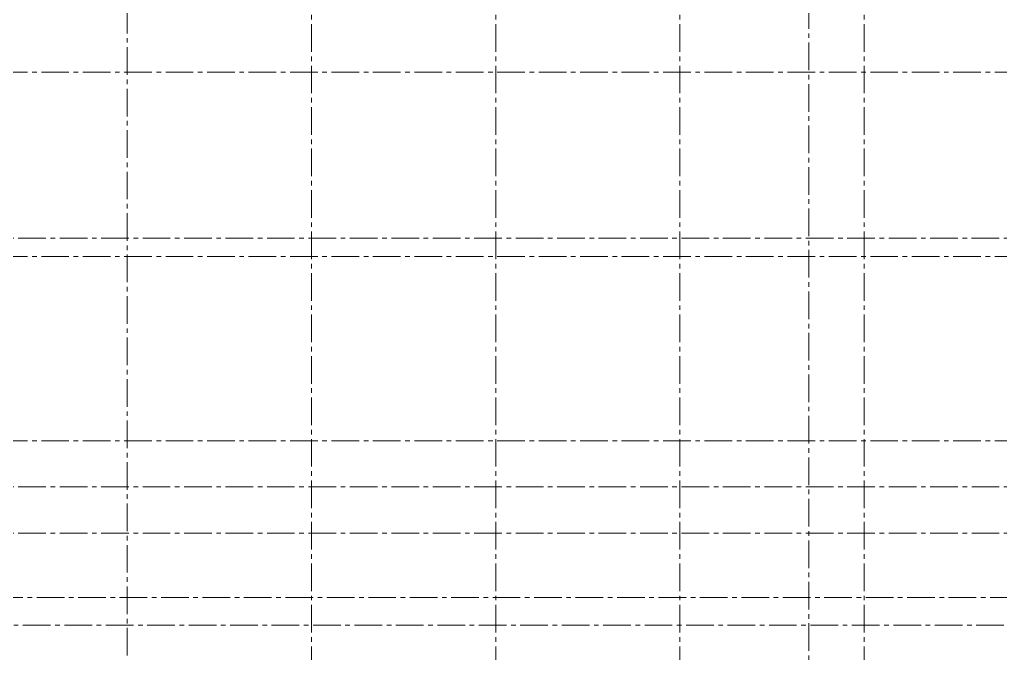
# Model space of a CAD drawing. Header units: millimetres. Extents: x 2611025 to 4139346, y -89870 to 101087.
# Drawn here: x 2654167 to 2686110, y 59837 to 80462 of the extents above; entities that cross this region are included whole.
import ezdxf

# ---------------------------------------------------------------- set-up
doc = ezdxf.new("R2010")
doc.units = ezdxf.units.MM
doc.header["$LTSCALE"] = 1200
doc.linetypes.add('CENTER2', pattern=[1.125, 0.75, -0.125, 0.125, -0.125])
doc.layers.add('CDC.01.AXIS', color=160, linetype='CENTER2')

msp = doc.modelspace()

# ---------------------------------------------------------------- linework, layer by layer
at = {"layer": 'CDC.01.AXIS', "color": 5, "lineweight": 9, "true_color": 0x0100ff}
for p, q in [((2657671.5, 95764), (2657671.5, 49400.8)), ((2663671.5, 95164), (2663671.5, 50000.8)), ((2669673.4, 95164), (2669673.4, 50000.8)), ((2675671.5, 95164), (2675673.4, 50000.8)), ((2681673.4, 95164), (2681671.5, 50000.8)), ((2679871.5, 94565.7), (2679871.5, 50599.2)), ((2644074.8, 78754.1), (2717580.1, 78754.1)), ((2644674.7, 73353.1), (2716980, 73353.1)), ((2644074.8, 72754.1), (2717580.1, 72754.1)), ((2644074.8, 66752.1), (2717580.1, 66752.1)), ((2644674.8, 65252.1), (2716980.1, 65252.1)), ((2644674.8, 63752.1), (2716980.1, 63752.1)), ((2645274.8, 61653.1), (2716380.2, 61655.3)), ((2643474.8, 60752.1), (2718332.4, 60753.1))]:
    msp.add_line(p, q, dxfattribs=at)

doc.saveas('drawing.dxf')
